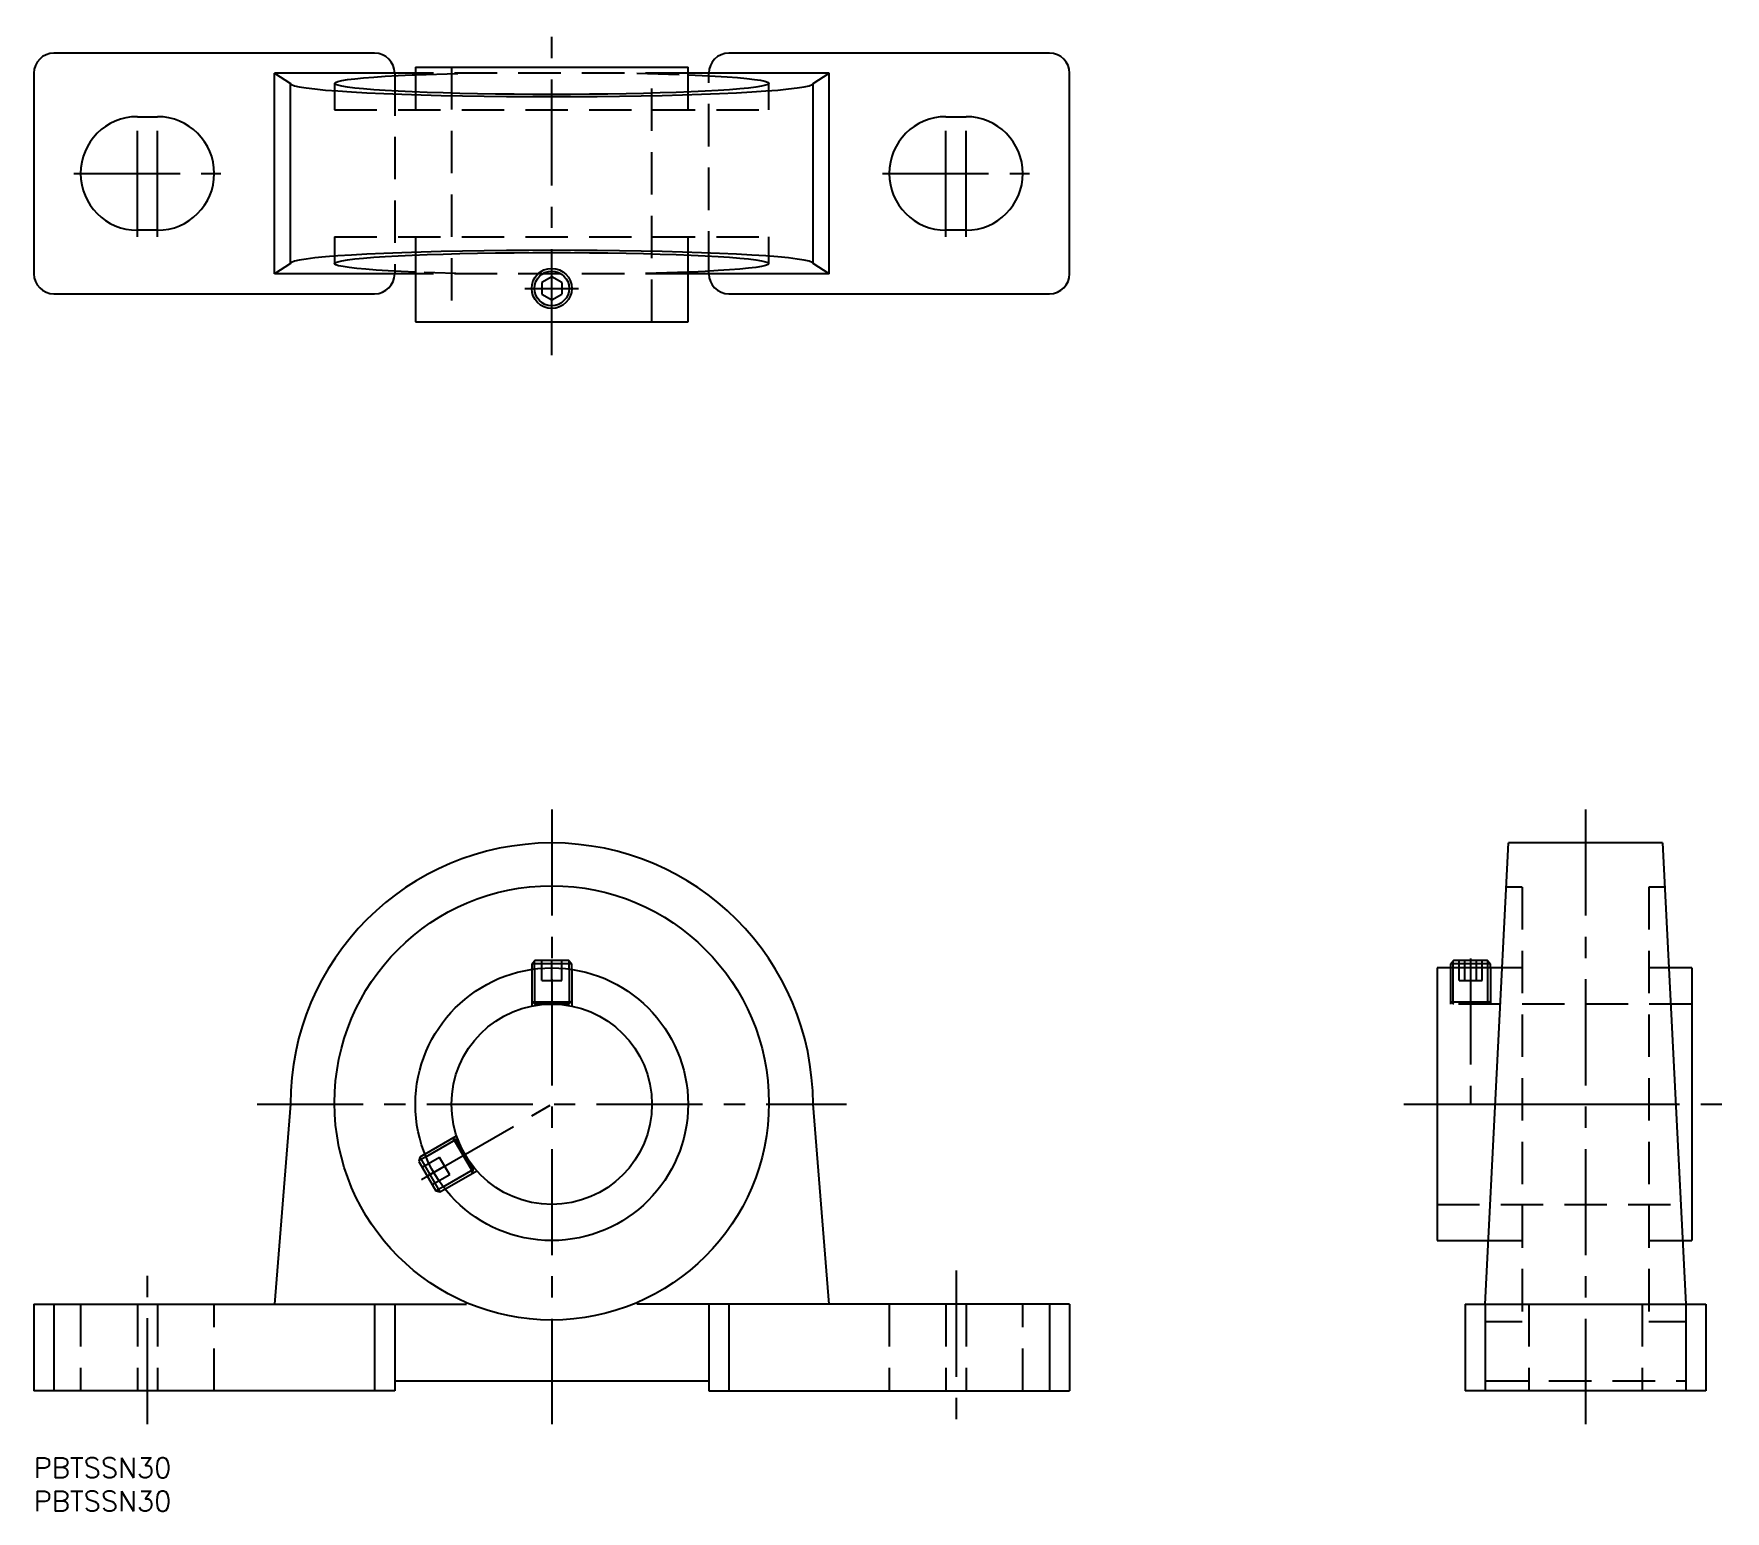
# Model space of a CAD drawing. Extents: x 0 to 253, y -8 to 213.
import ezdxf

# ---------------------------------------------------------------- set-up
doc = ezdxf.new("R2010")
doc.units = 0
doc.header["$LTSCALE"] = 0.5
doc.linetypes.add('CENTER', pattern=[50.8, 31.75, -6.35, 6.35, -6.35])
doc.linetypes.add('DASHED', pattern=[19.05, 12.7, -6.35])
for name, color, linetype in [('MSM_CENTER', 1, 'CENTER'), ('MSM_CONTINUOUS', 7, 'CONTINUOUS'), ('MSM_DASHED', 4, 'DASHED'), ('MSM_NARROW', 5, 'CONTINUOUS'), ('MSM_PART_NUMBER', 7, 'CONTINUOUS')]:
    doc.layers.add(name, color=color, linetype=linetype)
doc.styles.get("Standard").update_dxf_attribs({"font": 'txt.shx', "height": 3, "bigfont": 'bigfont.shx'})

msp = doc.modelspace()

# ---------------------------------------------------------------- linework, layer by layer
at = {"layer": 'MSM_CENTER'}
for p, q in [((77.5, 165), (77.5, 213.1)), ((15.5, 182.7), (15.5, 201.7)), ((18.5, 182.7), (18.5, 201.7)), ((136.5, 182.7), (136.5, 201.7)), ((139.5, 182.7), (139.5, 201.7)), ((6, 192.2), (28, 192.2)), ((127, 192.2), (149, 192.2)), ((73.5, 175), (81.5, 175)), ((77.5, 97), (77.5, 5)), ((232.2, 97), (232.2, 5)), ((215, 74.73), (215, 52.9)), ((33.4, 52.9), (121.6, 52.9)), ((58.01, 41.65), (77.5, 52.9)), ((205, 52.9), (253.1, 52.9)), ((17, 5), (17, 28)), ((138, 28), (138, 5))]:
    msp.add_line(p, q, dxfattribs=at)
at = {"layer": 'MSM_CONTINUOUS'}
for p, q in [((51, 210.2), (3, 210.2)), ((152, 210.2), (104, 210.2)), ((57.1, 208.1), (97.9, 208.1)), ((57.1, 208.1), (57.1, 204.4)), ((97.9, 204.4), (97.9, 208.1)), ((0, 207.2), (0, 177.2)), ((36, 177.2), (36, 207.2)), ((57.1, 207.2), (36, 207.2)), ((36, 207.2), (38.4, 205.68)), ((38.4, 178.72), (38.4, 205.68)), ((38.4, 205.68), (38.55, 205.51)), ((38.55, 205.51), (38.99, 205.34)), ((38.99, 205.34), (39.73, 205.17)), ((39.73, 205.17), (40.76, 205)), ((45, 205.68), (45.12, 205.83)), ((45.12, 205.54), (45, 205.68)), ((45.12, 205.83), (45.49, 205.97)), ((45.49, 205.4), (45.12, 205.54)), ((45.49, 205.97), (46.11, 206.11)), ((46.11, 205.26), (45.49, 205.4)), ((46.11, 206.11), (46.96, 206.25)), ((46.96, 205.12), (46.11, 205.26)), ((46.96, 206.25), (48.04, 206.38)), ((48.04, 204.99), (46.96, 205.12)), ((48.04, 206.38), (49.35, 206.51)), ((49.35, 206.51), (50.88, 206.63)), ((50.88, 206.63), (52.6, 206.74)), ((52.6, 206.74), (54.52, 206.85)), ((54.52, 206.85), (56.61, 206.95)), ((56.61, 206.95), (57.1, 206.97)), ((119, 207.2), (97.9, 207.2)), ((97.9, 206.97), (100.03, 206.87)), ((100.03, 206.87), (101.98, 206.77)), ((101.98, 206.77), (103.75, 206.66)), ((103.75, 206.66), (105.32, 206.54)), ((105.32, 206.54), (106.68, 206.41)), ((106.68, 206.41), (107.82, 206.28)), ((108.04, 205.12), (106.96, 204.99)), ((107.82, 206.28), (108.72, 206.14)), ((108.89, 205.26), (108.04, 205.12)), ((108.72, 206.14), (109.39, 206)), ((109.51, 205.4), (108.89, 205.26)), ((109.39, 206), (109.81, 205.86)), ((109.88, 205.54), (109.51, 205.4)), ((109.81, 205.86), (109.99, 205.72)), ((110, 205.68), (109.88, 205.54)), ((109.99, 205.72), (110, 205.68)), ((114.24, 205), (115.27, 205.17)), ((115.27, 205.17), (116.01, 205.34)), ((116.01, 205.34), (116.45, 205.51)), ((116.45, 205.51), (116.6, 205.68)), ((116.6, 205.68), (119, 207.2)), ((116.6, 178.72), (116.6, 205.68)), ((119, 177.2), (119, 207.2)), ((155, 177.2), (155, 207.2)), ((40.76, 205), (42.06, 204.85)), ((42.06, 204.85), (43.64, 204.69)), ((43.64, 204.69), (45.47, 204.55)), ((45.47, 204.55), (47.55, 204.41)), ((47.55, 204.41), (49.85, 204.28)), ((49.35, 204.86), (48.04, 204.99)), ((50.88, 204.74), (49.35, 204.86)), ((49.85, 204.28), (52.37, 204.16)), ((52.6, 204.62), (50.88, 204.74)), ((52.37, 204.16), (55.07, 204.06)), ((54.52, 204.52), (52.6, 204.62)), ((56.61, 204.42), (54.52, 204.52)), ((55.07, 204.06), (57.95, 203.97)), ((58.86, 204.33), (56.61, 204.42)), ((57.95, 203.97), (60.98, 203.89)), ((61.25, 204.26), (58.86, 204.33)), ((60.98, 203.89), (64.13, 203.82)), ((63.76, 204.19), (61.25, 204.26)), ((66.38, 204.13), (63.76, 204.19)), ((64.13, 203.82), (67.38, 203.77)), ((69.09, 204.09), (66.38, 204.13)), ((67.38, 203.77), (70.71, 203.73)), ((71.86, 204.06), (69.09, 204.09)), ((70.71, 203.73), (74.09, 203.71)), ((74.67, 204.04), (71.86, 204.06)), ((74.09, 203.71), (77.5, 203.7)), ((77.5, 204.03), (74.67, 204.04)), ((80.33, 204.04), (77.5, 204.03)), ((77.5, 203.7), (80.91, 203.71)), ((83.14, 204.06), (80.33, 204.04)), ((80.91, 203.71), (84.29, 203.73)), ((85.91, 204.09), (83.14, 204.06)), ((84.29, 203.73), (87.62, 203.77)), ((88.62, 204.13), (85.91, 204.09)), ((87.62, 203.77), (90.87, 203.82)), ((91.24, 204.19), (88.62, 204.13)), ((90.87, 203.82), (94.02, 203.89)), ((93.75, 204.26), (91.24, 204.19)), ((96.14, 204.33), (93.75, 204.26)), ((94.02, 203.89), (97.05, 203.97)), ((98.39, 204.42), (96.14, 204.33)), ((97.05, 203.97), (99.93, 204.06)), ((100.48, 204.52), (98.39, 204.42)), ((99.93, 204.06), (102.63, 204.16)), ((102.4, 204.62), (100.48, 204.52)), ((104.12, 204.74), (102.4, 204.62)), ((102.63, 204.16), (105.15, 204.28)), ((105.65, 204.86), (104.12, 204.74)), ((105.15, 204.28), (107.45, 204.41)), ((106.96, 204.99), (105.65, 204.86)), ((107.45, 204.41), (109.53, 204.55)), ((109.53, 204.55), (111.36, 204.69)), ((111.36, 204.69), (112.94, 204.85)), ((112.94, 204.85), (114.24, 205)), ((15.5, 200.7), (18.5, 200.7)), ((136.5, 200.7), (139.5, 200.7)), ((18.5, 183.7), (15.5, 183.7)), ((139.5, 183.7), (136.5, 183.7)), ((43.64, 179.71), (42.06, 179.55)), ((45.47, 179.85), (43.64, 179.71)), ((47.55, 179.99), (45.47, 179.85)), ((49.85, 180.12), (47.55, 179.99)), ((52.37, 180.24), (49.85, 180.12)), ((50.88, 179.66), (52.6, 179.78)), ((55.07, 180.34), (52.37, 180.24)), ((52.6, 179.78), (54.52, 179.88)), ((54.52, 179.88), (56.61, 179.98)), ((57.95, 180.43), (55.07, 180.34)), ((56.61, 179.98), (58.86, 180.07)), ((57.1, 180), (57.1, 170)), ((60.98, 180.51), (57.95, 180.43)), ((58.86, 180.07), (61.25, 180.14)), ((64.13, 180.58), (60.98, 180.51)), ((61.25, 180.14), (63.76, 180.21)), ((63.76, 180.21), (66.38, 180.27)), ((67.38, 180.63), (64.13, 180.58)), ((66.38, 180.27), (69.09, 180.31)), ((70.71, 180.67), (67.38, 180.63)), ((69.09, 180.31), (71.86, 180.34)), ((74.09, 180.69), (70.71, 180.67)), ((71.86, 180.34), (74.67, 180.36)), ((77.5, 180.7), (74.09, 180.69)), ((74.67, 180.36), (77.5, 180.37)), ((80.91, 180.69), (77.5, 180.7)), ((77.5, 180.37), (80.33, 180.36)), ((80.33, 180.36), (83.14, 180.34)), ((84.29, 180.67), (80.91, 180.69)), ((83.14, 180.34), (85.91, 180.31)), ((87.62, 180.63), (84.29, 180.67)), ((85.91, 180.31), (88.62, 180.27)), ((90.87, 180.58), (87.62, 180.63)), ((88.62, 180.27), (91.24, 180.21)), ((94.02, 180.51), (90.87, 180.58)), ((91.24, 180.21), (93.75, 180.14)), ((93.75, 180.14), (96.14, 180.07)), ((97.05, 180.43), (94.02, 180.51)), ((96.14, 180.07), (98.39, 179.98)), ((99.93, 180.34), (97.05, 180.43)), ((97.9, 170), (97.9, 180)), ((98.39, 179.98), (100.48, 179.88)), ((102.63, 180.24), (99.93, 180.34)), ((100.48, 179.88), (102.4, 179.78)), ((102.4, 179.78), (104.12, 179.66)), ((105.15, 180.12), (102.63, 180.24)), ((107.45, 179.99), (105.15, 180.12)), ((109.53, 179.85), (107.45, 179.99)), ((111.36, 179.71), (109.53, 179.85)), ((112.94, 179.55), (111.36, 179.71)), ((38.4, 178.72), (36, 177.2)), ((57.1, 177.2), (36, 177.2)), ((38.55, 178.89), (38.4, 178.72)), ((38.99, 179.06), (38.55, 178.89)), ((39.73, 179.23), (38.99, 179.06)), ((40.76, 179.4), (39.73, 179.23)), ((42.06, 179.55), (40.76, 179.4)), ((45, 178.72), (45.12, 178.86)), ((45.01, 178.68), (45, 178.72)), ((45.19, 178.54), (45.01, 178.68)), ((45.12, 178.86), (45.49, 179)), ((45.61, 178.4), (45.19, 178.54)), ((45.49, 179), (46.11, 179.14)), ((46.28, 178.26), (45.61, 178.4)), ((46.11, 179.14), (46.96, 179.28)), ((47.18, 178.12), (46.28, 178.26)), ((46.96, 179.28), (48.04, 179.41)), ((48.32, 177.99), (47.18, 178.12)), ((48.04, 179.41), (49.35, 179.54)), ((49.68, 177.86), (48.32, 177.99)), ((49.35, 179.54), (50.88, 179.66)), ((51.25, 177.74), (49.68, 177.86)), ((53.02, 177.63), (51.25, 177.74)), ((54.97, 177.53), (53.02, 177.63)), ((57.1, 177.43), (54.97, 177.53)), ((98.39, 177.45), (97.9, 177.43)), ((119, 177.2), (97.9, 177.2)), ((100.48, 177.55), (98.39, 177.45)), ((102.4, 177.66), (100.48, 177.55)), ((104.12, 177.77), (102.4, 177.66)), ((104.12, 179.66), (105.65, 179.54)), ((105.65, 177.89), (104.12, 177.77)), ((105.65, 179.54), (106.96, 179.41)), ((106.96, 178.02), (105.65, 177.89)), ((106.96, 179.41), (108.04, 179.28)), ((108.04, 178.15), (106.96, 178.02)), ((108.04, 179.28), (108.89, 179.14)), ((108.89, 178.29), (108.04, 178.15)), ((108.89, 179.14), (109.51, 179)), ((109.51, 178.43), (108.89, 178.29)), ((109.51, 179), (109.88, 178.86)), ((109.88, 178.57), (109.51, 178.43)), ((109.88, 178.86), (110, 178.72)), ((110, 178.72), (109.88, 178.57)), ((114.24, 179.4), (112.94, 179.55)), ((115.27, 179.23), (114.24, 179.4)), ((116.01, 179.06), (115.27, 179.23)), ((116.45, 178.89), (116.01, 179.06)), ((116.6, 178.72), (116.45, 178.89)), ((119, 177.2), (116.6, 178.72)), ((77.5, 176.73), (76, 175.87)), ((76, 175.87), (76, 174.13)), ((79, 175.87), (77.5, 176.73)), ((79, 175.87), (79, 174.13)), ((3, 174.2), (51, 174.2)), ((76, 174.13), (77.5, 173.27)), ((77.5, 173.27), (79, 174.13)), ((104, 174.2), (152, 174.2)), ((57.1, 170), (97.9, 170)), ((217.2, 23), (220.7, 92)), ((243.7, 92), (220.7, 92)), ((243.7, 92), (247.2, 23)), ((74.96, 74.4), (74.5, 73.94)), ((74.5, 73.94), (74.5, 73.08)), ((80.5, 73.94), (74.5, 73.94)), ((80.04, 74.4), (74.96, 74.4)), ((80.5, 73.94), (80.04, 74.4)), ((80.5, 73.08), (80.5, 73.94)), ((212.46, 74.4), (212, 73.94)), ((212, 73.94), (212, 73.3)), ((218, 73.94), (212, 73.94)), ((217.54, 74.4), (212.46, 74.4)), ((218, 73.94), (217.54, 74.4)), ((218, 73.3), (218, 73.94)), ((219.75, 73.3), (210, 73.3)), ((210, 73.3), (210, 32.5)), ((248.1, 73.3), (244.65, 73.3)), ((248.1, 73.3), (248.1, 32.5)), ((38.4, 52.9), (36, 23)), ((119, 23), (116.6, 52.9)), ((218.72, 52.9), (245.68, 52.9)), ((57.78, 44.98), (57.61, 44.35)), ((57.61, 44.35), (60.15, 39.95)), ((58.52, 45.41), (57.78, 44.98)), ((57.78, 44.98), (60.78, 39.78)), ((60.15, 39.95), (60.78, 39.78)), ((60.78, 39.78), (61.52, 40.21)), ((210, 32.5), (217.68, 32.5)), ((246.72, 32.5), (248.1, 32.5)), ((0, 23), (64.76, 23)), ((0, 23), (0, 10)), ((54, 23), (54, 10)), ((155, 23), (90.24, 23)), ((101, 23), (101, 10)), ((155, 23), (155, 10)), ((214.2, 23), (214.2, 10)), ((214.2, 23), (250.2, 23)), ((250.2, 23), (250.2, 10)), ((54, 11.5), (101, 11.5)), ((54, 10), (0, 10)), ((101, 10), (155, 10)), ((250.2, 10), (214.2, 10))]:
    msp.add_line(p, q, dxfattribs=at)
for centre, radius in [((77.5, 175), 3), ((77.5, 53.1), 32.5), ((77.5, 52.9), 20.4), ((77.5, 52.9), 15)]:
    msp.add_circle(centre, radius, dxfattribs=at)
for centre, radius, start, end in [((3, 207.2), 3, 90, 180), ((51, 207.2), 3, 0, 90), ((104, 207.2), 3, 90, 180), ((152, 207.2), 3, 0, 90), ((15.5, 192.2), 8.5, 90, 270), ((18.5, 192.2), 8.5, 270, 90), ((136.5, 192.2), 8.5, 90, 270), ((139.5, 192.2), 8.5, 270, 90), ((3, 177.2), 3, 180, 270), ((51, 177.2), 3, 270, 360), ((104, 177.2), 3, 180, 270), ((152, 177.2), 3, 270, 360), ((77.5, 52.9), 39.1, 0, 180)]:
    msp.add_arc(centre, radius, start, end, dxfattribs=at)
at = {"layer": 'MSM_DASHED'}
for p, q in [((62.5, 208.1), (62.5, 170)), ((92.5, 170), (92.5, 208.1)), ((45, 205.68), (45, 201.7)), ((54, 207.2), (54, 177.2)), ((57.1, 206.97), (64.76, 207.2)), ((97.9, 207.2), (57.1, 207.2)), ((90.24, 207.2), (97.9, 206.97)), ((101, 177.2), (101, 207.2)), ((110, 201.7), (110, 205.68)), ((57.1, 204.4), (57.1, 201.7)), ((97.9, 201.7), (97.9, 204.4)), ((45, 201.7), (110, 201.7)), ((45, 182.7), (110, 182.7)), ((45, 182.7), (45, 178.72)), ((57.1, 182.7), (57.1, 180)), ((97.9, 180), (97.9, 182.7)), ((110, 178.72), (110, 182.7)), ((64.76, 177.2), (57.1, 177.43)), ((97.9, 177.2), (57.1, 177.2)), ((97.9, 177.43), (90.24, 177.2)), ((222.7, 85.4), (220.37, 85.4)), ((222.7, 85.4), (222.7, 20.4)), ((241.7, 85.4), (241.7, 20.4)), ((244.03, 85.4), (241.7, 85.4)), ((76, 71.4), (76, 74.4)), ((77.5, 71.4), (77.5, 74.4)), ((79, 71.4), (79, 74.4)), ((213.27, 71.4), (213.27, 74.4)), ((214.13, 71.4), (214.13, 74.4)), ((215.87, 71.4), (215.87, 74.4)), ((216.73, 71.4), (216.73, 74.4)), ((74.5, 73.08), (74.5, 67.6)), ((74.91, 73.13), (74.91, 67.95)), ((76, 71.4), (79, 71.4)), ((80.09, 73.13), (80.09, 67.95)), ((80.5, 73.08), (80.5, 67.6)), ((212, 73.3), (212, 67.9)), ((212.41, 67.95), (212.41, 73.3)), ((213.27, 71.4), (216.73, 71.4)), ((217.59, 67.95), (217.59, 73.3)), ((218, 73.3), (218, 67.9)), ((222.7, 73.3), (219.75, 73.3)), ((244.65, 73.3), (241.7, 73.3)), ((74.5, 68.36), (74.96, 67.9)), ((80.04, 67.9), (80.5, 68.36)), ((212, 68.36), (212.46, 67.9)), ((217.54, 67.9), (218, 68.36)), ((74.65, 68.21), (80.35, 68.21)), ((80.04, 67.9), (74.96, 67.9)), ((248.1, 67.9), (210, 67.9)), ((212.15, 68.21), (217.85, 68.21)), ((58.52, 45.41), (63.27, 48.15)), ((58.68, 45.03), (63.17, 47.62)), ((63.24, 47.6), (62.61, 47.77)), ((65.67, 42.78), (62.82, 47.71)), ((63.24, 47.6), (65.78, 43.2)), ((60.73, 44.95), (58.13, 43.45)), ((61.48, 43.65), (58.88, 42.15)), ((62.23, 42.35), (60.73, 44.95)), ((61.27, 40.54), (65.76, 43.13)), ((65.61, 42.57), (65.78, 43.2)), ((62.23, 42.35), (59.63, 40.85)), ((61.52, 40.21), (66.27, 42.95)), ((210, 37.9), (248.1, 37.9)), ((217.68, 32.5), (222.7, 32.5)), ((241.7, 32.5), (246.72, 32.5)), ((7, 23), (7, 10)), ((15.5, 23), (15.5, 10)), ((18.5, 23), (18.5, 10)), ((27, 10), (27, 23)), ((128, 23), (128, 10)), ((136.5, 23), (136.5, 10)), ((139.5, 23), (139.5, 10)), ((148, 10), (148, 23)), ((223.7, 23), (223.7, 10)), ((240.7, 23), (240.7, 10)), ((217.2, 20.4), (222.7, 20.4)), ((241.7, 20.4), (247.2, 20.4)), ((217.2, 11.5), (247.2, 11.5))]:
    msp.add_line(p, q, dxfattribs=at)
at = {"layer": 'MSM_NARROW'}
for p, q in [((74.91, 73.13), (74.91, 74.35)), ((80.09, 73.13), (80.09, 74.35)), ((212.41, 73.3), (212.41, 74.35)), ((217.59, 73.3), (217.59, 74.35)), ((58.68, 45.03), (57.63, 44.42)), ((61.27, 40.54), (60.22, 39.93)), ((3, 23), (3, 10)), ((51, 23), (51, 10)), ((104, 23), (104, 10)), ((152, 23), (152, 10)), ((217.2, 23), (217.2, 10)), ((247.2, 23), (247.2, 10))]:
    msp.add_line(p, q, dxfattribs=at)
msp.add_circle((77.5, 175), 2.59, dxfattribs=at)

# ---------------------------------------------------------------- texts
at = {"layer": 'MSM_PART_NUMBER'}
for p in [(0, -3), (0, -8)]:
    msp.add_text('PBTSSN30', height=3, dxfattribs=at).set_placement(p)

doc.saveas('drawing.dxf')
